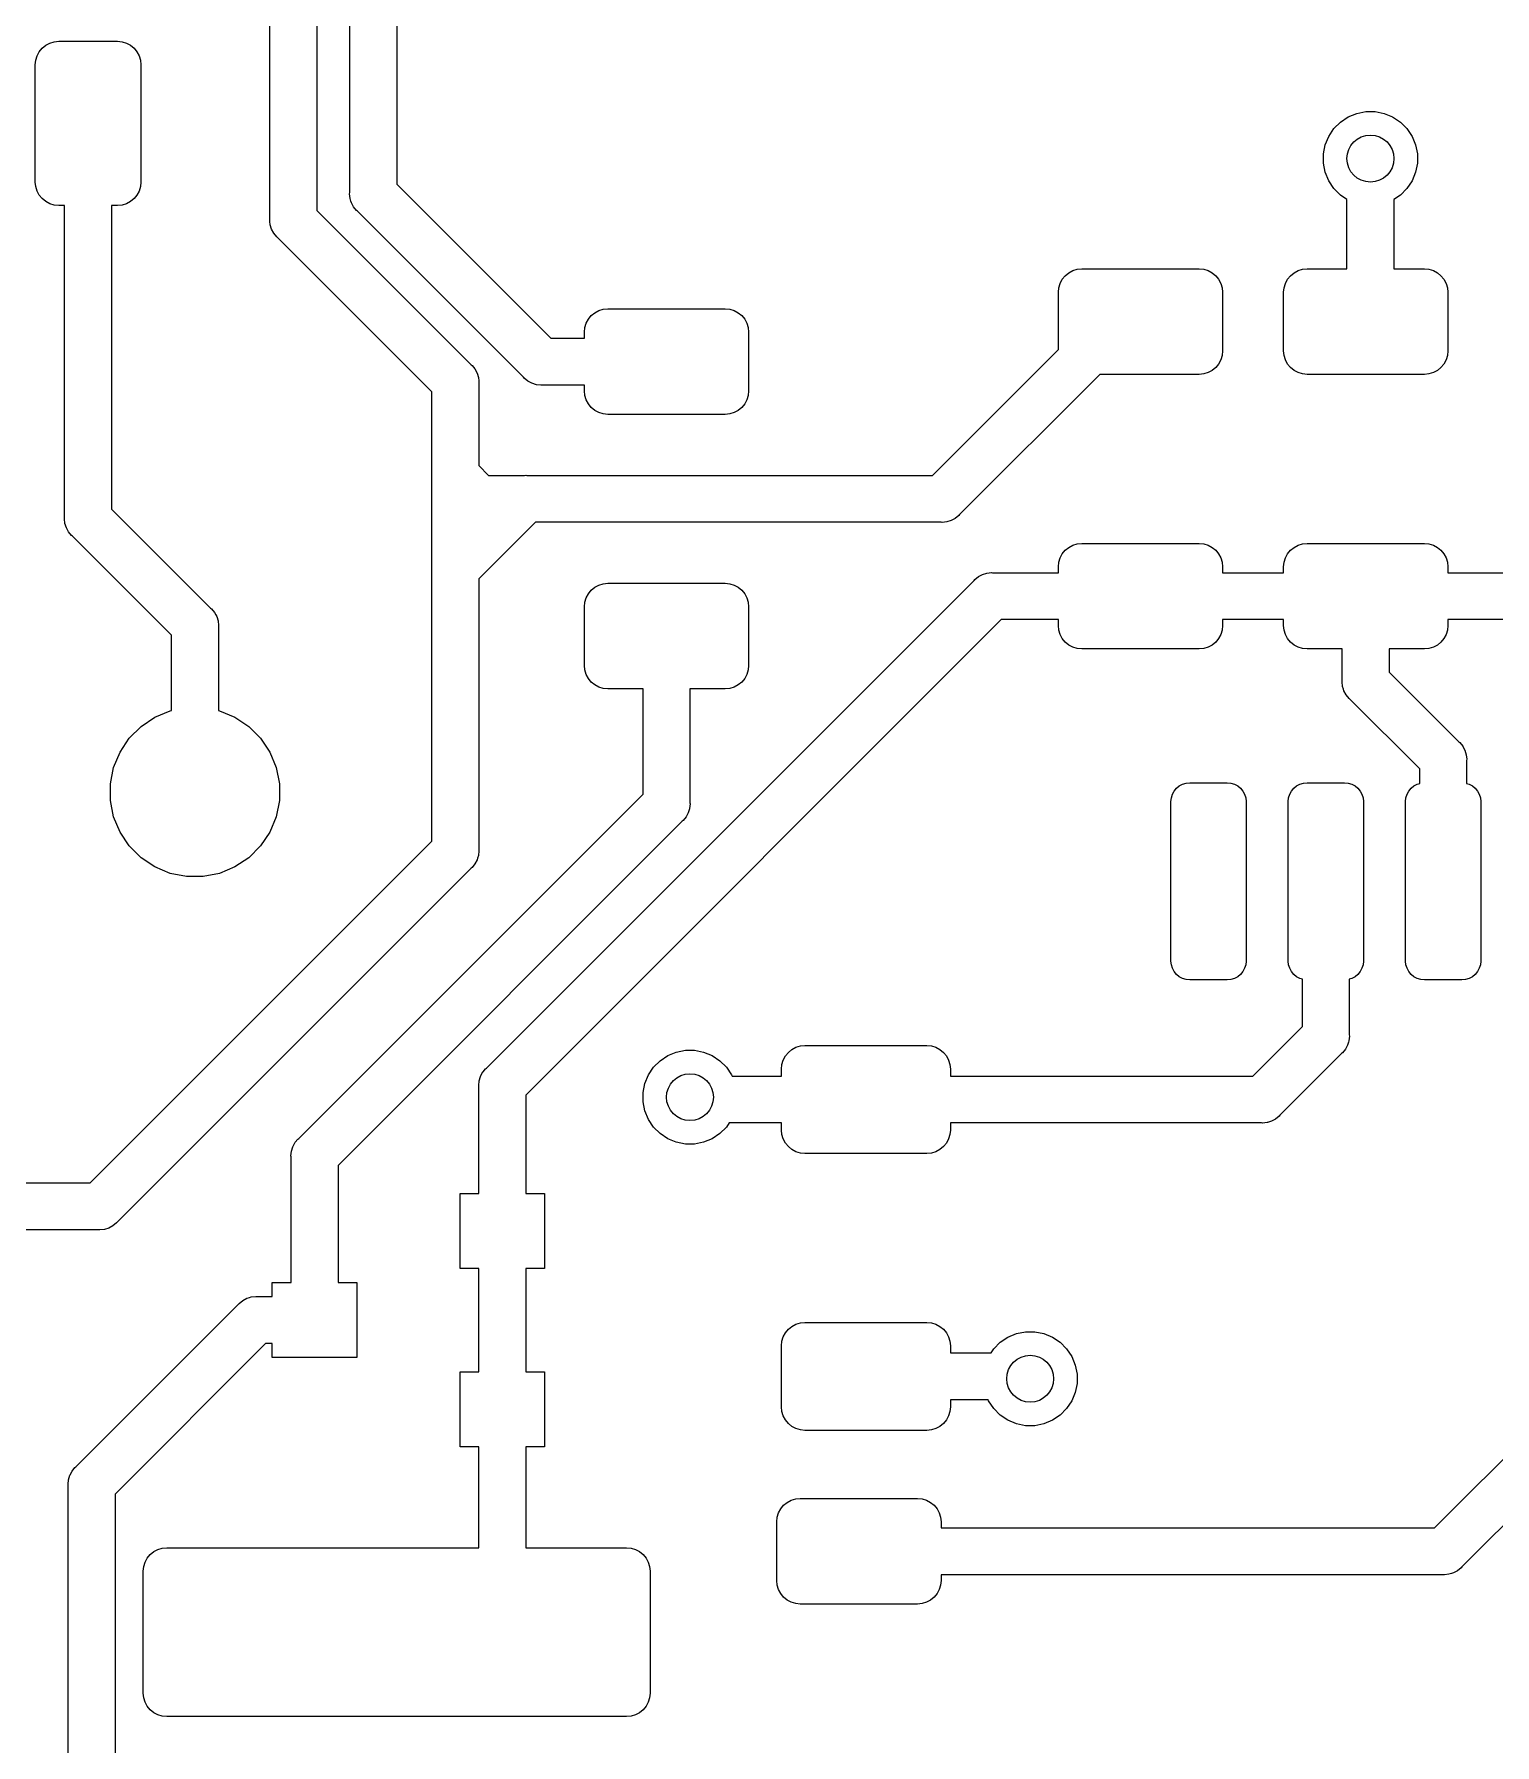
# Model space of a CAD drawing. Extents: x -3.6 to 94.4, y -84.3 to 13.7.
# Drawn here: x 67.14 to 82.7, y -66.53 to -48.3 of the extents above; entities that cross this region are included whole.
import ezdxf

# ---------------------------------------------------------------- set-up
doc = ezdxf.new("R2010")
doc.units = 0
doc.layers.add('BLACK', color=7, linetype='CONTINUOUS')

msp = doc.modelspace()

# ---------------------------------------------------------------- linework, layer by layer
at = {"layer": 'BLACK', "linetype": 'CONTINUOUS'}
for p, q in [((70.5, -49.9877), (70.5, -43.3536)), ((71, -43.2623), (71, -49.8964)), ((69.65, -50.2691), (69.65, -44.7536)), ((70.15, -44.6623), (70.15, -50.1778)), ((67.1921, -48.4861), (67.2232, -48.4482)), ((67.2232, -48.4482), (67.2611, -48.4171)), ((67.2611, -48.4171), (67.3043, -48.394)), ((67.3043, -48.394), (67.3512, -48.3798)), ((67.3512, -48.3798), (67.4, -48.375)), ((67.4, -48.375), (68.025, -48.375)), ((68.025, -48.375), (68.0738, -48.3798)), ((68.0738, -48.3798), (68.1207, -48.394)), ((68.1207, -48.394), (68.1639, -48.4171)), ((68.1639, -48.4171), (68.2018, -48.4482)), ((68.2018, -48.4482), (68.2329, -48.4861)), ((67.15, -48.625), (67.1548, -48.5762)), ((67.15, -49.875), (67.15, -48.625)), ((67.1548, -48.5762), (67.169, -48.5293)), ((67.169, -48.5293), (67.1921, -48.4861)), ((68.2329, -48.4861), (68.256, -48.5293)), ((68.256, -48.5293), (68.2702, -48.5762)), ((68.2702, -48.5762), (68.275, -48.625)), ((68.275, -48.625), (68.275, -49.875)), ((81.0563, -49.2366), (81.1382, -49.1819)), ((81.1382, -49.1819), (81.2292, -49.1442)), ((81.2292, -49.1442), (81.3258, -49.125)), ((81.3258, -49.125), (81.4242, -49.125)), ((81.4242, -49.125), (81.5208, -49.1442)), ((81.5208, -49.1442), (81.6118, -49.1819)), ((81.6118, -49.1819), (81.6937, -49.2366)), ((80.8942, -49.4792), (80.9319, -49.3882)), ((80.9319, -49.3882), (80.9866, -49.3063)), ((80.9866, -49.3063), (81.0563, -49.2366)), ((81.6937, -49.2366), (81.7634, -49.3063)), ((81.7634, -49.3063), (81.8181, -49.3882)), ((81.8181, -49.3882), (81.8558, -49.4792)), ((80.875, -49.5758), (80.8942, -49.4792)), ((81.8558, -49.4792), (81.875, -49.5758)), ((80.875, -49.6742), (80.875, -49.5758)), ((80.8942, -49.7708), (80.875, -49.6742)), ((81.875, -49.6742), (81.8558, -49.7708)), ((81.875, -49.5758), (81.875, -49.6742)), ((67.1548, -49.9238), (67.15, -49.875)), ((67.169, -49.9707), (67.1548, -49.9238)), ((68.2702, -49.9238), (68.256, -49.9707)), ((68.275, -49.875), (68.2702, -49.9238)), ((71, -49.8964), (72.6411, -51.5375)), ((80.9319, -49.8618), (80.8942, -49.7708)), ((80.9866, -49.9437), (80.9319, -49.8618)), ((81.8181, -49.8618), (81.7634, -49.9437)), ((81.8558, -49.7708), (81.8181, -49.8618)), ((67.1921, -50.0139), (67.169, -49.9707)), ((67.2232, -50.0518), (67.1921, -50.0139)), ((67.2611, -50.0829), (67.2232, -50.0518)), ((67.3043, -50.106), (67.2611, -50.0829)), ((67.3512, -50.1202), (67.3043, -50.106)), ((68.1207, -50.106), (68.0738, -50.1202)), ((68.1639, -50.0829), (68.1207, -50.106)), ((68.2018, -50.0518), (68.1639, -50.0829)), ((68.2329, -50.0139), (68.2018, -50.0518)), ((68.256, -49.9707), (68.2329, -50.0139)), ((70.4988, -50), (70.5, -49.9877)), ((70.5036, -50.049), (70.4988, -50)), ((70.5126, -50.0786), (70.5036, -50.049)), ((70.5179, -50.0961), (70.5126, -50.0786)), ((70.5411, -50.1396), (70.5179, -50.0961)), ((81.0563, -50.0134), (80.9866, -49.9437)), ((81.125, -50.0593), (81.0563, -50.0134)), ((81.125, -50.8), (81.125, -50.0593)), ((81.6937, -50.0134), (81.625, -50.0593)), ((81.625, -50.0593), (81.625, -50.8)), ((81.7634, -49.9437), (81.6937, -50.0134)), ((67.4, -50.125), (67.3512, -50.1202)), ((67.4625, -50.125), (67.4, -50.125)), ((67.4625, -53.4502), (67.4625, -50.125)), ((68.025, -50.125), (67.9625, -50.125)), ((67.9625, -50.125), (67.9625, -53.3589)), ((68.0738, -50.1202), (68.025, -50.125)), ((69.6488, -50.2814), (69.65, -50.2691)), ((69.65, -50.2937), (69.6488, -50.2814)), ((69.6536, -50.3304), (69.65, -50.2937)), ((70.15, -50.1778), (71.7931, -51.8209)), ((70.5724, -50.1776), (70.5411, -50.1396)), ((70.5819, -50.1855), (70.5724, -50.1776)), ((72.352, -51.9556), (70.5819, -50.1855)), ((69.6679, -50.3775), (69.6536, -50.3304)), ((69.6911, -50.421), (69.6679, -50.3775)), ((69.7224, -50.459), (69.6911, -50.421)), ((69.7319, -50.4669), (69.7224, -50.459)), ((71.375, -52.1099), (69.7319, -50.4669)), ((78.1232, -50.8732), (78.1611, -50.8421)), ((78.1611, -50.8421), (78.2043, -50.819)), ((78.2043, -50.819), (78.2512, -50.8048)), ((78.2512, -50.8048), (78.3, -50.8)), ((78.3, -50.8), (79.55, -50.8)), ((79.55, -50.8), (79.5988, -50.8048)), ((79.5988, -50.8048), (79.6457, -50.819)), ((79.6457, -50.819), (79.6889, -50.8421)), ((79.6889, -50.8421), (79.7268, -50.8732)), ((80.5232, -50.8732), (80.5611, -50.8421)), ((80.5611, -50.8421), (80.6043, -50.819)), ((80.6043, -50.819), (80.6512, -50.8048)), ((80.6512, -50.8048), (80.7, -50.8)), ((80.7, -50.8), (81.125, -50.8)), ((81.625, -50.8), (81.95, -50.8)), ((81.95, -50.8), (81.9988, -50.8048)), ((81.9988, -50.8048), (82.0457, -50.819)), ((82.0457, -50.819), (82.0889, -50.8421)), ((82.0889, -50.8421), (82.1268, -50.8732)), ((78.05, -51.05), (78.0548, -51.0012)), ((78.0548, -51.0012), (78.069, -50.9543)), ((78.069, -50.9543), (78.0921, -50.9111)), ((78.0921, -50.9111), (78.1232, -50.8732)), ((79.7268, -50.8732), (79.7579, -50.9111)), ((79.7579, -50.9111), (79.781, -50.9543)), ((79.781, -50.9543), (79.7952, -51.0012)), ((79.7952, -51.0012), (79.8, -51.05)), ((80.45, -51.05), (80.4548, -51.0012)), ((80.4548, -51.0012), (80.469, -50.9543)), ((80.469, -50.9543), (80.4921, -50.9111)), ((80.4921, -50.9111), (80.5232, -50.8732)), ((82.1268, -50.8732), (82.1579, -50.9111)), ((82.1579, -50.9111), (82.181, -50.9543)), ((82.181, -50.9543), (82.1952, -51.0012)), ((82.1952, -51.0012), (82.2, -51.05)), ((78.05, -51.6589), (78.05, -51.05)), ((79.8, -51.05), (79.8, -51.675)), ((80.45, -51.675), (80.45, -51.05)), ((82.2, -51.05), (82.2, -51.675)), ((73.0048, -51.4262), (73.019, -51.3793)), ((73.019, -51.3793), (73.0421, -51.3361)), ((73.0421, -51.3361), (73.0732, -51.2982)), ((73.0732, -51.2982), (73.1111, -51.2671)), ((73.1111, -51.2671), (73.1543, -51.244)), ((73.1543, -51.244), (73.2012, -51.2298)), ((73.2012, -51.2298), (73.25, -51.225)), ((73.25, -51.225), (74.5, -51.225)), ((74.5, -51.225), (74.5488, -51.2298)), ((74.5488, -51.2298), (74.5957, -51.244)), ((74.5957, -51.244), (74.6389, -51.2671)), ((74.6389, -51.2671), (74.6768, -51.2982)), ((74.6768, -51.2982), (74.7079, -51.3361)), ((74.7079, -51.3361), (74.731, -51.3793)), ((74.731, -51.3793), (74.7452, -51.4262)), ((72.6411, -51.5375), (73, -51.5375)), ((73, -51.475), (73.0048, -51.4262)), ((73, -51.5375), (73, -51.475)), ((74.7452, -51.4262), (74.75, -51.475)), ((74.75, -51.475), (74.75, -52.1)), ((76.7089, -53), (78.05, -51.6589)), ((79.7952, -51.7238), (79.781, -51.7707)), ((79.8, -51.675), (79.7952, -51.7238)), ((80.4548, -51.7238), (80.45, -51.675)), ((80.469, -51.7707), (80.4548, -51.7238)), ((82.1952, -51.7238), (82.181, -51.7707)), ((82.2, -51.675), (82.1952, -51.7238)), ((71.7931, -51.8209), (71.8026, -51.8288)), ((71.8026, -51.8288), (71.8339, -51.8668)), ((71.8339, -51.8668), (71.8571, -51.9102)), ((71.8571, -51.9102), (71.8714, -51.9574)), ((78.4911, -51.925), (76.998, -53.4181)), ((79.55, -51.925), (78.4911, -51.925)), ((79.5988, -51.9202), (79.55, -51.925)), ((79.6457, -51.906), (79.5988, -51.9202)), ((79.6889, -51.8829), (79.6457, -51.906)), ((79.7268, -51.8518), (79.6889, -51.8829)), ((79.7579, -51.8139), (79.7268, -51.8518)), ((79.781, -51.7707), (79.7579, -51.8139)), ((80.4921, -51.8139), (80.469, -51.7707)), ((80.5232, -51.8518), (80.4921, -51.8139)), ((80.5611, -51.8829), (80.5232, -51.8518)), ((80.6043, -51.906), (80.5611, -51.8829)), ((80.6512, -51.9202), (80.6043, -51.906)), ((80.7, -51.925), (80.6512, -51.9202)), ((81.95, -51.925), (80.7, -51.925)), ((81.9988, -51.9202), (81.95, -51.925)), ((82.0457, -51.906), (81.9988, -51.9202)), ((82.0889, -51.8829), (82.0457, -51.906)), ((82.1268, -51.8518), (82.0889, -51.8829)), ((82.1579, -51.8139), (82.1268, -51.8518)), ((82.181, -51.7707), (82.1579, -51.8139)), ((71.375, -52.9877), (71.375, -52.1099)), ((71.8714, -51.9574), (71.875, -51.9941)), ((71.875, -51.9941), (71.8762, -52.0064)), ((71.8762, -52.0064), (71.875, -52.0187)), ((71.875, -52.0187), (71.875, -52.8964)), ((72.3599, -51.9651), (72.352, -51.9556)), ((72.3979, -51.9964), (72.3599, -51.9651)), ((72.4414, -52.0196), (72.3979, -51.9964)), ((72.4885, -52.0339), (72.4414, -52.0196)), ((72.5375, -52.0387), (72.4885, -52.0339)), ((72.5498, -52.0375), (72.5375, -52.0387)), ((73, -52.0375), (72.5498, -52.0375)), ((73, -52.1), (73, -52.0375)), ((73.0048, -52.1488), (73, -52.1)), ((74.75, -52.1), (74.7452, -52.1488)), ((73.019, -52.1957), (73.0048, -52.1488)), ((73.0421, -52.2389), (73.019, -52.1957)), ((73.0732, -52.2768), (73.0421, -52.2389)), ((73.1111, -52.3079), (73.0732, -52.2768)), ((74.6768, -52.2768), (74.6389, -52.3079)), ((74.7079, -52.2389), (74.6768, -52.2768)), ((74.731, -52.1957), (74.7079, -52.2389)), ((74.7452, -52.1488), (74.731, -52.1957)), ((73.1543, -52.331), (73.1111, -52.3079)), ((73.2012, -52.3452), (73.1543, -52.331)), ((73.25, -52.35), (73.2012, -52.3452)), ((74.5, -52.35), (73.25, -52.35)), ((74.5488, -52.3452), (74.5, -52.35)), ((74.5957, -52.331), (74.5488, -52.3452)), ((74.6389, -52.3079), (74.5957, -52.331)), ((71.3738, -53), (71.375, -52.9877)), ((71.375, -53.0123), (71.3738, -53)), ((71.375, -53.9877), (71.375, -53.0123)), ((71.875, -52.8964), (71.9786, -53)), ((71.9786, -53), (72.3627, -53)), ((72.3627, -53), (72.375, -52.9988)), ((72.375, -52.9988), (72.3873, -53)), ((72.3873, -53), (76.7089, -53)), ((67.9625, -53.3589), (69.0181, -54.4145)), ((67.4613, -53.4625), (67.4625, -53.4502)), ((67.4661, -53.5115), (67.4613, -53.4625)), ((67.4804, -53.5586), (67.4661, -53.5115)), ((67.4915, -53.5793), (67.4804, -53.5586)), ((67.5036, -53.6021), (67.4915, -53.5793)), ((72.4786, -53.5), (71.875, -54.1036)), ((76.8002, -53.5), (72.4786, -53.5)), ((76.8125, -53.5012), (76.8002, -53.5)), ((76.8615, -53.4964), (76.8125, -53.5012)), ((76.9086, -53.4821), (76.8615, -53.4964)), ((76.8615, -53.4964), (76.8615, -53.4964)), ((76.9521, -53.4589), (76.9086, -53.4821)), ((76.9901, -53.4276), (76.9521, -53.4589)), ((76.998, -53.4181), (76.9901, -53.4276)), ((67.5349, -53.6401), (67.5036, -53.6021)), ((67.5444, -53.648), (67.5349, -53.6401)), ((68.6, -54.7036), (67.5444, -53.648)), ((78.1611, -53.7671), (78.2043, -53.744)), ((78.2043, -53.744), (78.2512, -53.7298)), ((78.2512, -53.7298), (78.3, -53.725)), ((78.3, -53.725), (79.55, -53.725)), ((79.55, -53.725), (79.5988, -53.7298)), ((79.5988, -53.7298), (79.6457, -53.744)), ((79.6457, -53.744), (79.6889, -53.7671)), ((80.5611, -53.7671), (80.6043, -53.744)), ((80.6043, -53.744), (80.6512, -53.7298)), ((80.6512, -53.7298), (80.7, -53.725)), ((80.7, -53.725), (81.95, -53.725)), ((81.95, -53.725), (81.9988, -53.7298)), ((81.9988, -53.7298), (82.0457, -53.744)), ((82.0457, -53.744), (82.0889, -53.7671)), ((78.05, -53.975), (78.0548, -53.9262)), ((78.0548, -53.9262), (78.069, -53.8793)), ((78.069, -53.8793), (78.0921, -53.8361)), ((78.0921, -53.8361), (78.1232, -53.7982)), ((78.1232, -53.7982), (78.1611, -53.7671)), ((79.6889, -53.7671), (79.7268, -53.7982)), ((79.7268, -53.7982), (79.7579, -53.8361)), ((79.7579, -53.8361), (79.781, -53.8793)), ((79.781, -53.8793), (79.7952, -53.9262)), ((79.7952, -53.9262), (79.8, -53.975)), ((80.45, -53.975), (80.4548, -53.9262)), ((80.4548, -53.9262), (80.469, -53.8793)), ((80.469, -53.8793), (80.4921, -53.8361)), ((80.4921, -53.8361), (80.5232, -53.7982)), ((80.5232, -53.7982), (80.5611, -53.7671)), ((82.0889, -53.7671), (82.1268, -53.7982)), ((82.1268, -53.7982), (82.1579, -53.8361)), ((82.1579, -53.8361), (82.181, -53.8793)), ((82.181, -53.8793), (82.1952, -53.9262)), ((82.1952, -53.9262), (82.2, -53.975)), ((71.3738, -54), (71.375, -53.9877)), ((71.375, -54.0123), (71.3738, -54)), ((71.375, -54.2623), (71.375, -54.0123)), ((71.875, -54.1036), (71.875, -56.9877)), ((71.9569, -59.3145), (77.152, -54.1194)), ((77.152, -54.1194), (77.1599, -54.1099)), ((77.1599, -54.1099), (77.1979, -54.0786)), ((77.1979, -54.0786), (77.2414, -54.0554)), ((77.2414, -54.0554), (77.2885, -54.0411)), ((77.2885, -54.0411), (77.3375, -54.0363)), ((77.3375, -54.0363), (77.3498, -54.0375)), ((77.3498, -54.0375), (78.05, -54.0375)), ((78.05, -54.0375), (78.05, -53.975)), ((79.8, -53.975), (79.8, -54.0375)), ((79.8, -54.0375), (80.45, -54.0375)), ((80.45, -54.0375), (80.45, -53.975)), ((82.2, -53.975), (82.2, -54.0375)), ((82.2, -54.0375), (82.85, -54.0375)), ((71.375, -56.8964), (71.375, -54.2623)), ((71.375, -54.2623), (71.375, -54.2623)), ((73.0048, -54.3512), (73.019, -54.3043)), ((73.019, -54.3043), (73.0421, -54.2611)), ((73.0421, -54.2611), (73.0732, -54.2232)), ((73.0732, -54.2232), (73.1111, -54.1921)), ((73.1111, -54.1921), (73.1543, -54.169)), ((73.1543, -54.169), (73.2012, -54.1548)), ((73.2012, -54.1548), (73.25, -54.15)), ((73.25, -54.15), (74.5, -54.15)), ((74.5, -54.15), (74.5488, -54.1548)), ((74.5488, -54.1548), (74.5957, -54.169)), ((74.5957, -54.169), (74.6389, -54.1921)), ((74.6389, -54.1921), (74.6768, -54.2232)), ((74.6768, -54.2232), (74.7079, -54.2611)), ((74.7079, -54.2611), (74.731, -54.3043)), ((74.731, -54.3043), (74.7452, -54.3512)), ((69.0181, -54.4145), (69.0276, -54.4224)), ((69.0276, -54.4224), (69.0589, -54.4604)), ((69.0589, -54.4604), (69.0733, -54.4875)), ((69.0733, -54.4875), (69.0821, -54.5039)), ((73, -54.4), (73.0048, -54.3512)), ((73, -55.025), (73, -54.4)), ((74.7452, -54.3512), (74.75, -54.4)), ((74.75, -54.4), (74.75, -55.025)), ((69.0821, -54.5039), (69.0964, -54.551)), ((69.0964, -54.551), (69.1012, -54.6)), ((69.1012, -54.6), (69.1, -54.6123)), ((69.1, -54.6123), (69.1, -55.5071)), ((77.4411, -54.5375), (72.375, -59.6036)), ((78.05, -54.5375), (77.4411, -54.5375)), ((78.05, -54.6), (78.05, -54.5375)), ((78.0548, -54.6488), (78.05, -54.6)), ((78.069, -54.6957), (78.0548, -54.6488)), ((79.7952, -54.6488), (79.781, -54.6957)), ((79.8, -54.6), (79.7952, -54.6488)), ((80.45, -54.5375), (79.8, -54.5375)), ((79.8, -54.5375), (79.8, -54.6)), ((80.45, -54.6), (80.45, -54.5375)), ((80.4548, -54.6488), (80.45, -54.6)), ((80.469, -54.6957), (80.4548, -54.6488)), ((82.1952, -54.6488), (82.181, -54.6957)), ((82.2, -54.6), (82.1952, -54.6488)), ((82.85, -54.5375), (82.2, -54.5375)), ((82.2, -54.5375), (82.2, -54.6)), ((68.6, -55.5071), (68.6, -54.7036)), ((78.0921, -54.7389), (78.069, -54.6957)), ((78.1232, -54.7768), (78.0921, -54.7389)), ((78.1611, -54.8079), (78.1232, -54.7768)), ((78.2043, -54.831), (78.1611, -54.8079)), ((78.2512, -54.8452), (78.2043, -54.831)), ((78.3, -54.85), (78.2512, -54.8452)), ((79.55, -54.85), (78.3, -54.85)), ((79.5988, -54.8452), (79.55, -54.85)), ((79.6457, -54.831), (79.5988, -54.8452)), ((79.6889, -54.8079), (79.6457, -54.831)), ((79.7268, -54.7768), (79.6889, -54.8079)), ((79.7579, -54.7389), (79.7268, -54.7768)), ((79.781, -54.6957), (79.7579, -54.7389)), ((80.4921, -54.7389), (80.469, -54.6957)), ((80.5232, -54.7768), (80.4921, -54.7389)), ((80.5611, -54.8079), (80.5232, -54.7768)), ((80.6043, -54.831), (80.5611, -54.8079)), ((80.6512, -54.8452), (80.6043, -54.831)), ((80.7, -54.85), (80.6512, -54.8452)), ((81.075, -54.85), (80.7, -54.85)), ((81.075, -55.1877), (81.075, -54.85)), ((81.95, -54.85), (81.575, -54.85)), ((81.575, -54.85), (81.575, -55.0964)), ((81.9988, -54.8452), (81.95, -54.85)), ((82.0457, -54.831), (81.9988, -54.8452)), ((82.0889, -54.8079), (82.0457, -54.831)), ((82.1268, -54.7768), (82.0889, -54.8079)), ((82.1579, -54.7389), (82.1268, -54.7768)), ((82.181, -54.6957), (82.1579, -54.7389)), ((73.0048, -55.0738), (73, -55.025)), ((74.75, -55.025), (74.7452, -55.0738)), ((73.019, -55.1207), (73.0048, -55.0738)), ((73.0421, -55.1639), (73.019, -55.1207)), ((73.0732, -55.2018), (73.0421, -55.1639)), ((73.1111, -55.2329), (73.0732, -55.2018)), ((74.6768, -55.2018), (74.6389, -55.2329)), ((74.7079, -55.1639), (74.6768, -55.2018)), ((74.731, -55.1207), (74.7079, -55.1639)), ((74.7452, -55.0738), (74.731, -55.1207)), ((81.0738, -55.2), (81.075, -55.1877)), ((81.0786, -55.249), (81.0738, -55.2)), ((81.575, -55.0964), (82.3181, -55.8395)), ((73.1543, -55.256), (73.1111, -55.2329)), ((73.2012, -55.2702), (73.1543, -55.256)), ((73.25, -55.275), (73.2012, -55.2702)), ((73.625, -55.275), (73.25, -55.275)), ((73.625, -56.3964), (73.625, -55.275)), ((74.5, -55.275), (74.125, -55.275)), ((74.125, -55.275), (74.125, -56.4877)), ((74.5488, -55.2702), (74.5, -55.275)), ((74.5957, -55.256), (74.5488, -55.2702)), ((74.6389, -55.2329), (74.5957, -55.256)), ((81.0871, -55.2771), (81.0786, -55.249)), ((81.0929, -55.2961), (81.0871, -55.2771)), ((81.1161, -55.3396), (81.0929, -55.2961)), ((81.1474, -55.3776), (81.1161, -55.3396)), ((81.1569, -55.3855), (81.1474, -55.3776)), ((81.9, -56.1286), (81.1569, -55.3855)), ((68.2763, -55.6759), (68.4237, -55.5774)), ((68.4237, -55.5774), (68.5875, -55.5096)), ((68.5875, -55.5096), (68.6, -55.5071)), ((69.1, -55.5071), (69.1125, -55.5096)), ((69.1125, -55.5096), (69.2763, -55.5774)), ((69.2763, -55.5774), (69.4237, -55.6759)), ((68.1509, -55.8013), (68.2763, -55.6759)), ((69.4237, -55.6759), (69.5491, -55.8013)), ((67.9846, -56.1125), (68.0524, -55.9487)), ((68.0524, -55.9487), (68.1509, -55.8013)), ((69.5491, -55.8013), (69.6476, -55.9487)), ((69.6476, -55.9487), (69.7154, -56.1125)), ((82.3181, -55.8395), (82.3276, -55.8474)), ((82.3276, -55.8474), (82.3589, -55.8854)), ((82.3589, -55.8854), (82.3611, -55.8896)), ((82.3611, -55.8896), (82.3821, -55.9289)), ((82.3821, -55.9289), (82.3964, -55.976)), ((67.95, -56.2864), (67.9846, -56.1125)), ((69.7154, -56.1125), (69.75, -56.2864)), ((81.9, -56.2822), (81.9, -56.1286)), ((82.3964, -55.976), (82.4012, -56.025)), ((82.4012, -56.025), (82.4, -56.0373)), ((82.4, -56.0373), (82.4, -56.2822)), ((67.95, -56.4636), (67.95, -56.2864)), ((69.75, -56.2864), (69.75, -56.4636)), ((79.3086, -56.3336), (79.3389, -56.3087)), ((79.3389, -56.3087), (79.3735, -56.2902)), ((79.3735, -56.2902), (79.411, -56.2788)), ((79.411, -56.2788), (79.45, -56.275)), ((79.45, -56.275), (79.85, -56.275)), ((79.85, -56.275), (79.889, -56.2788)), ((79.889, -56.2788), (79.9265, -56.2902)), ((79.9265, -56.2902), (79.9611, -56.3087)), ((79.9611, -56.3087), (79.9914, -56.3336)), ((80.5586, -56.3336), (80.5889, -56.3087)), ((80.5889, -56.3087), (80.6235, -56.2902)), ((80.6235, -56.2902), (80.661, -56.2788)), ((80.661, -56.2788), (80.7, -56.275)), ((80.7, -56.275), (81.1, -56.275)), ((81.1, -56.275), (81.139, -56.2788)), ((81.139, -56.2788), (81.1765, -56.2902)), ((81.1765, -56.2902), (81.2111, -56.3087)), ((81.2111, -56.3087), (81.2414, -56.3336)), ((81.8086, -56.3336), (81.8389, -56.3087)), ((81.8389, -56.3087), (81.8735, -56.2902)), ((81.8735, -56.2902), (81.9, -56.2822)), ((82.4, -56.2822), (82.4265, -56.2902)), ((82.4265, -56.2902), (82.4611, -56.3087)), ((82.4611, -56.3087), (82.4914, -56.3336)), ((67.9846, -56.6375), (67.95, -56.4636)), ((69.75, -56.4636), (69.7154, -56.6375)), ((69.9569, -60.0645), (73.625, -56.3964)), ((74.125, -56.4877), (74.1262, -56.5)), ((79.25, -56.475), (79.2538, -56.436)), ((79.25, -58.175), (79.25, -56.475)), ((79.2538, -56.436), (79.2652, -56.3985)), ((79.2652, -56.3985), (79.2837, -56.3639)), ((79.2837, -56.3639), (79.3086, -56.3336)), ((79.9914, -56.3336), (80.0163, -56.3639)), ((80.0163, -56.3639), (80.0348, -56.3985)), ((80.0348, -56.3985), (80.0462, -56.436)), ((80.0462, -56.436), (80.05, -56.475)), ((80.05, -56.475), (80.05, -58.175)), ((80.5, -56.475), (80.5038, -56.436)), ((80.5, -58.175), (80.5, -56.475)), ((80.5038, -56.436), (80.5152, -56.3985)), ((80.5152, -56.3985), (80.5337, -56.3639)), ((80.5337, -56.3639), (80.5586, -56.3336)), ((81.2414, -56.3336), (81.2663, -56.3639)), ((81.2663, -56.3639), (81.2848, -56.3985)), ((81.2848, -56.3985), (81.2962, -56.436)), ((81.2962, -56.436), (81.3, -56.475)), ((81.3, -56.475), (81.3, -58.175)), ((81.75, -56.475), (81.7538, -56.436)), ((81.75, -58.175), (81.75, -56.475)), ((81.7538, -56.436), (81.7652, -56.3985)), ((81.7652, -56.3985), (81.7837, -56.3639)), ((81.7837, -56.3639), (81.8086, -56.3336)), ((82.4914, -56.3336), (82.5163, -56.3639)), ((82.5163, -56.3639), (82.5348, -56.3985)), ((82.5348, -56.3985), (82.5462, -56.436)), ((82.5462, -56.436), (82.55, -56.475)), ((82.55, -56.475), (82.55, -58.175)), ((68.0524, -56.8013), (67.9846, -56.6375)), ((69.7154, -56.6375), (69.6476, -56.8013)), ((74.0526, -56.6776), (74.0431, -56.6855)), ((74.0839, -56.6396), (74.0526, -56.6776)), ((74.1071, -56.5961), (74.0839, -56.6396)), ((74.1203, -56.5526), (74.1071, -56.5961)), ((74.1214, -56.549), (74.1203, -56.5526)), ((74.1262, -56.5), (74.1214, -56.549)), ((68.1509, -56.9487), (68.0524, -56.8013)), ((69.6476, -56.8013), (69.5491, -56.9487)), ((74.0431, -56.6855), (70.375, -60.3536)), ((67.7339, -60.5375), (71.375, -56.8964)), ((68.2763, -57.0741), (68.1509, -56.9487)), ((69.5491, -56.9487), (69.4237, -57.0741)), ((71.8762, -57), (71.8714, -57.049)), ((71.875, -56.9877), (71.8762, -57)), ((71.7931, -57.1855), (68.023, -60.9556)), ((68.4237, -57.1726), (68.2763, -57.0741)), ((68.5875, -57.2404), (68.4237, -57.1726)), ((69.2763, -57.1726), (69.1125, -57.2404)), ((69.4237, -57.0741), (69.2763, -57.1726)), ((71.8026, -57.1776), (71.7931, -57.1855)), ((71.8339, -57.1396), (71.8026, -57.1776)), ((71.8571, -57.0961), (71.8339, -57.1396)), ((71.8624, -57.0786), (71.8571, -57.0961)), ((71.8714, -57.049), (71.8624, -57.0786)), ((68.7614, -57.275), (68.5875, -57.2404)), ((68.9386, -57.275), (68.7614, -57.275)), ((69.1125, -57.2404), (68.9386, -57.275)), ((79.2538, -58.214), (79.25, -58.175)), ((79.2652, -58.2515), (79.2538, -58.214)), ((79.2837, -58.2861), (79.2652, -58.2515)), ((79.3086, -58.3164), (79.2837, -58.2861)), ((79.3389, -58.3413), (79.3086, -58.3164)), ((79.9914, -58.3164), (79.9611, -58.3413)), ((80.0163, -58.2861), (79.9914, -58.3164)), ((80.0348, -58.2515), (80.0163, -58.2861)), ((80.0462, -58.214), (80.0348, -58.2515)), ((80.05, -58.175), (80.0462, -58.214)), ((80.5038, -58.214), (80.5, -58.175)), ((80.5152, -58.2515), (80.5038, -58.214)), ((80.5337, -58.2861), (80.5152, -58.2515)), ((80.5586, -58.3164), (80.5337, -58.2861)), ((80.5889, -58.3413), (80.5586, -58.3164)), ((81.2414, -58.3164), (81.2111, -58.3413)), ((81.2663, -58.2861), (81.2414, -58.3164)), ((81.2848, -58.2515), (81.2663, -58.2861)), ((81.2962, -58.214), (81.2848, -58.2515)), ((81.3, -58.175), (81.2962, -58.214)), ((81.7538, -58.214), (81.75, -58.175)), ((81.7652, -58.2515), (81.7538, -58.214)), ((81.7837, -58.2861), (81.7652, -58.2515)), ((81.8086, -58.3164), (81.7837, -58.2861)), ((81.8389, -58.3413), (81.8086, -58.3164)), ((82.4914, -58.3164), (82.4611, -58.3413)), ((82.5163, -58.2861), (82.4914, -58.3164)), ((82.5348, -58.2515), (82.5163, -58.2861)), ((82.5462, -58.214), (82.5348, -58.2515)), ((82.55, -58.175), (82.5462, -58.214)), ((79.3735, -58.3598), (79.3389, -58.3413)), ((79.411, -58.3712), (79.3735, -58.3598)), ((79.45, -58.375), (79.411, -58.3712)), ((79.85, -58.375), (79.45, -58.375)), ((79.889, -58.3712), (79.85, -58.375)), ((79.9265, -58.3598), (79.889, -58.3712)), ((79.9611, -58.3413), (79.9265, -58.3598)), ((80.6235, -58.3598), (80.5889, -58.3413)), ((80.65, -58.3678), (80.6235, -58.3598)), ((80.65, -58.8714), (80.65, -58.3678)), ((81.1765, -58.3598), (81.15, -58.3678)), ((81.15, -58.3678), (81.15, -58.9627)), ((81.2111, -58.3413), (81.1765, -58.3598)), ((81.8735, -58.3598), (81.8389, -58.3413)), ((81.911, -58.3712), (81.8735, -58.3598)), ((81.95, -58.375), (81.911, -58.3712)), ((82.35, -58.375), (81.95, -58.375)), ((82.389, -58.3712), (82.35, -58.375)), ((82.4265, -58.3598), (82.389, -58.3712)), ((82.4611, -58.3413), (82.4265, -58.3598)), ((80.1214, -59.4), (80.65, -58.8714)), ((81.1422, -59.0377), (81.1321, -59.0711)), ((81.1464, -59.024), (81.1422, -59.0377)), ((81.1512, -58.975), (81.1464, -59.024)), ((81.15, -58.9627), (81.1512, -58.975)), ((73.8063, -59.2366), (73.8882, -59.1819)), ((73.8882, -59.1819), (73.9792, -59.1442)), ((73.9792, -59.1442), (74.0758, -59.125)), ((74.0758, -59.125), (74.1742, -59.125)), ((74.1742, -59.125), (74.2708, -59.1442)), ((74.2708, -59.1442), (74.3618, -59.1819)), ((74.3618, -59.1819), (74.4437, -59.2366)), ((75.1048, -59.2762), (75.119, -59.2293)), ((75.119, -59.2293), (75.1421, -59.1861)), ((75.1421, -59.1861), (75.1732, -59.1482)), ((75.1732, -59.1482), (75.2111, -59.1171)), ((75.2111, -59.1171), (75.2543, -59.094)), ((75.2543, -59.094), (75.3012, -59.0798)), ((75.3012, -59.0798), (75.35, -59.075)), ((75.35, -59.075), (76.65, -59.075)), ((76.65, -59.075), (76.6988, -59.0798)), ((76.6988, -59.0798), (76.7457, -59.094)), ((76.7457, -59.094), (76.7889, -59.1171)), ((76.7889, -59.1171), (76.8268, -59.1482)), ((76.8268, -59.1482), (76.8579, -59.1861)), ((76.8579, -59.1861), (76.881, -59.2293)), ((76.881, -59.2293), (76.8952, -59.2762)), ((81.0681, -59.1605), (80.4105, -59.8181)), ((81.0776, -59.1526), (81.0681, -59.1605)), ((81.1089, -59.1146), (81.0776, -59.1526)), ((81.1321, -59.0711), (81.1089, -59.1146)), ((71.8786, -59.451), (71.8929, -59.4039)), ((71.8929, -59.4039), (71.9161, -59.3604)), ((71.9161, -59.3604), (71.9207, -59.3548)), ((71.9207, -59.3548), (71.9474, -59.3224)), ((71.9474, -59.3224), (71.9569, -59.3145)), ((73.6442, -59.4792), (73.6819, -59.3882)), ((73.6819, -59.3882), (73.7366, -59.3063)), ((73.7366, -59.3063), (73.8063, -59.2366)), ((74.4437, -59.2366), (74.5134, -59.3063)), ((74.5134, -59.3063), (74.5681, -59.3882)), ((74.5681, -59.3882), (74.573, -59.4)), ((74.573, -59.4), (75.1, -59.4)), ((75.1, -59.325), (75.1048, -59.2762)), ((75.1, -59.4), (75.1, -59.325)), ((76.8952, -59.2762), (76.9, -59.325)), ((76.9, -59.325), (76.9, -59.4)), ((76.9, -59.4), (80.1214, -59.4)), ((82.0589, -64.2125), (86.9, -59.3714)), ((71.8738, -59.5), (71.8786, -59.451)), ((71.875, -59.5123), (71.8738, -59.5)), ((71.875, -60.65), (71.875, -59.5123)), ((73.625, -59.5758), (73.6442, -59.4792)), ((73.625, -59.6742), (73.625, -59.5758)), ((72.375, -59.6036), (72.375, -60.65)), ((73.6442, -59.7708), (73.625, -59.6742)), ((73.6819, -59.8618), (73.6442, -59.7708)), ((87.3181, -59.6605), (82.348, -64.6306)), ((73.7366, -59.9437), (73.6819, -59.8618)), ((73.8063, -60.0134), (73.7366, -59.9437)), ((74.5134, -59.9437), (74.4437, -60.0134)), ((74.5426, -59.9), (74.5134, -59.9437)), ((75.1, -59.9), (74.5426, -59.9)), ((75.1, -59.975), (75.1, -59.9)), ((80.2127, -59.9), (76.9, -59.9)), ((76.9, -59.9), (76.9, -59.975)), ((80.225, -59.9012), (80.2127, -59.9)), ((80.274, -59.8964), (80.225, -59.9012)), ((80.2773, -59.8954), (80.274, -59.8964)), ((80.3211, -59.8821), (80.2773, -59.8954)), ((80.3646, -59.8589), (80.3211, -59.8821)), ((80.4026, -59.8276), (80.3646, -59.8589)), ((80.4105, -59.8181), (80.4026, -59.8276)), ((69.8929, -60.1539), (69.9161, -60.1104)), ((69.9161, -60.1104), (69.9202, -60.1054)), ((69.9202, -60.1054), (69.9474, -60.0724)), ((69.9474, -60.0724), (69.9569, -60.0645)), ((73.8882, -60.0681), (73.8063, -60.0134)), ((73.9792, -60.1058), (73.8882, -60.0681)), ((74.0758, -60.125), (73.9792, -60.1058)), ((74.1742, -60.125), (74.0758, -60.125)), ((74.2708, -60.1058), (74.1742, -60.125)), ((74.3618, -60.0681), (74.2708, -60.1058)), ((74.4437, -60.0134), (74.3618, -60.0681)), ((75.1048, -60.0238), (75.1, -59.975)), ((75.119, -60.0707), (75.1048, -60.0238)), ((75.1421, -60.1139), (75.119, -60.0707)), ((75.1732, -60.1518), (75.1421, -60.1139)), ((76.8579, -60.1139), (76.8268, -60.1518)), ((76.881, -60.0707), (76.8579, -60.1139)), ((76.8952, -60.0238), (76.881, -60.0707)), ((76.9, -59.975), (76.8952, -60.0238)), ((69.8738, -60.25), (69.8786, -60.201)), ((69.875, -60.2623), (69.8738, -60.25)), ((69.875, -61.6), (69.875, -60.2623)), ((69.8786, -60.201), (69.8929, -60.1539)), ((75.2111, -60.1829), (75.1732, -60.1518)), ((75.2543, -60.206), (75.2111, -60.1829)), ((75.3012, -60.2202), (75.2543, -60.206)), ((75.35, -60.225), (75.3012, -60.2202)), ((76.65, -60.225), (75.35, -60.225)), ((76.6988, -60.2202), (76.65, -60.225)), ((76.7457, -60.206), (76.6988, -60.2202)), ((76.7889, -60.1829), (76.7457, -60.206)), ((76.8268, -60.1518), (76.7889, -60.1829)), ((70.375, -60.3536), (70.375, -61.6)), ((66.25, -60.5375), (67.7339, -60.5375)), ((71.675, -61.45), (71.675, -60.65)), ((71.675, -60.65), (71.875, -60.65)), ((72.375, -60.65), (72.575, -60.65)), ((72.575, -60.65), (72.575, -61.45)), ((67.8252, -61.0375), (66.25, -61.0375)), ((67.8375, -61.0387), (67.8252, -61.0375)), ((67.8865, -61.0339), (67.8375, -61.0387)), ((67.9336, -61.0196), (67.8865, -61.0339)), ((67.9771, -60.9964), (67.9336, -61.0196)), ((68.0151, -60.9651), (67.9771, -60.9964)), ((68.023, -60.9556), (68.0151, -60.9651)), ((69.675, -61.75), (69.675, -61.6)), ((69.675, -61.6), (69.875, -61.6)), ((70.375, -61.6), (70.575, -61.6)), ((70.575, -61.6), (70.575, -62.4)), ((71.875, -61.45), (71.675, -61.45)), ((71.875, -62.55), (71.875, -61.45)), ((72.575, -61.45), (72.375, -61.45)), ((72.375, -61.45), (72.375, -62.55)), ((69.3604, -61.7911), (69.4039, -61.7679)), ((69.4039, -61.7679), (69.4313, -61.7596)), ((69.4313, -61.7596), (69.451, -61.7536)), ((69.451, -61.7536), (69.5, -61.7488)), ((69.5, -61.7488), (69.5123, -61.75)), ((69.5123, -61.75), (69.675, -61.75)), ((67.5819, -63.5645), (69.3145, -61.8319)), ((69.3145, -61.8319), (69.3224, -61.8224)), ((69.3224, -61.8224), (69.3604, -61.7911)), ((75.119, -62.1793), (75.1421, -62.1361)), ((75.1421, -62.1361), (75.1732, -62.0982)), ((75.1732, -62.0982), (75.2111, -62.0671)), ((75.2111, -62.0671), (75.2543, -62.044)), ((75.2543, -62.044), (75.3012, -62.0298)), ((75.3012, -62.0298), (75.35, -62.025)), ((75.35, -62.025), (76.65, -62.025)), ((76.65, -62.025), (76.6988, -62.0298)), ((76.6988, -62.0298), (76.7457, -62.044)), ((76.7457, -62.044), (76.7889, -62.0671)), ((76.7889, -62.0671), (76.8268, -62.0982)), ((76.8268, -62.0982), (76.8579, -62.1361)), ((76.8579, -62.1361), (76.881, -62.1793)), ((77.5132, -62.1819), (77.6042, -62.1442)), ((77.6042, -62.1442), (77.7008, -62.125)), ((77.7008, -62.125), (77.7992, -62.125)), ((77.7992, -62.125), (77.8958, -62.1442)), ((77.8958, -62.1442), (77.9868, -62.1819)), ((69.6036, -62.25), (68, -63.8536)), ((69.675, -62.25), (69.6036, -62.25)), ((69.675, -62.4), (69.675, -62.25)), ((75.1, -62.275), (75.1048, -62.2262)), ((75.1, -62.925), (75.1, -62.275)), ((75.1048, -62.2262), (75.119, -62.1793)), ((76.881, -62.1793), (76.8952, -62.2262)), ((76.8952, -62.2262), (76.9, -62.275)), ((76.9, -62.275), (76.9, -62.35)), ((77.3324, -62.35), (77.3616, -62.3063)), ((77.3616, -62.3063), (77.4313, -62.2366)), ((77.4313, -62.2366), (77.5132, -62.1819)), ((77.9868, -62.1819), (78.0687, -62.2366)), ((78.0687, -62.2366), (78.1384, -62.3063)), ((78.1384, -62.3063), (78.1931, -62.3882)), ((70.575, -62.4), (69.675, -62.4)), ((76.9, -62.35), (77.3324, -62.35)), ((78.1931, -62.3882), (78.2308, -62.4792)), ((78.2308, -62.4792), (78.25, -62.5758)), ((71.675, -63.35), (71.675, -62.55)), ((71.675, -62.55), (71.875, -62.55)), ((72.375, -62.55), (72.575, -62.55)), ((72.575, -62.55), (72.575, -63.35)), ((78.25, -62.6742), (78.2308, -62.7708)), ((78.25, -62.5758), (78.25, -62.6742)), ((77.302, -62.85), (76.9, -62.85)), ((76.9, -62.85), (76.9, -62.925)), ((77.3069, -62.8618), (77.302, -62.85)), ((77.3616, -62.9437), (77.3069, -62.8618)), ((78.1931, -62.8618), (78.1384, -62.9437)), ((78.2308, -62.7708), (78.1931, -62.8618)), ((75.1048, -62.9738), (75.1, -62.925)), ((75.119, -63.0207), (75.1048, -62.9738)), ((75.1421, -63.0639), (75.119, -63.0207)), ((76.881, -63.0207), (76.8579, -63.0639)), ((76.8952, -62.9738), (76.881, -63.0207)), ((76.9, -62.925), (76.8952, -62.9738)), ((77.4313, -63.0134), (77.3616, -62.9437)), ((77.5132, -63.0681), (77.4313, -63.0134)), ((78.0687, -63.0134), (77.9868, -63.0681)), ((78.1384, -62.9437), (78.0687, -63.0134)), ((75.1732, -63.1018), (75.1421, -63.0639)), ((75.2111, -63.1329), (75.1732, -63.1018)), ((75.2543, -63.156), (75.2111, -63.1329)), ((75.3012, -63.1702), (75.2543, -63.156)), ((75.35, -63.175), (75.3012, -63.1702)), ((76.65, -63.175), (75.35, -63.175)), ((76.6988, -63.1702), (76.65, -63.175)), ((76.7457, -63.156), (76.6988, -63.1702)), ((76.7889, -63.1329), (76.7457, -63.156)), ((76.8268, -63.1018), (76.7889, -63.1329)), ((76.8579, -63.0639), (76.8268, -63.1018)), ((77.6042, -63.1058), (77.5132, -63.0681)), ((77.7008, -63.125), (77.6042, -63.1058)), ((77.7992, -63.125), (77.7008, -63.125)), ((77.8958, -63.1058), (77.7992, -63.125)), ((77.9868, -63.0681), (77.8958, -63.1058)), ((71.875, -63.35), (71.675, -63.35)), ((71.875, -64.3627), (71.875, -63.35)), ((72.575, -63.35), (72.375, -63.35)), ((72.375, -63.35), (72.375, -64.425)), ((67.5411, -63.6104), (67.5724, -63.5724)), ((67.5724, -63.5724), (67.5819, -63.5645)), ((67.4988, -63.75), (67.5036, -63.701)), ((67.5, -63.7623), (67.4988, -63.75)), ((67.5, -73.1127), (67.5, -63.7623)), ((67.5036, -63.701), (67.5179, -63.6539)), ((67.5179, -63.6539), (67.5209, -63.6483)), ((67.5209, -63.6483), (67.5411, -63.6104)), ((68, -63.8536), (68, -73.0214)), ((75.1232, -63.9732), (75.1611, -63.9421)), ((75.1611, -63.9421), (75.2043, -63.919)), ((75.2043, -63.919), (75.2512, -63.9048)), ((75.2512, -63.9048), (75.3, -63.9)), ((75.3, -63.9), (76.55, -63.9)), ((76.55, -63.9), (76.5988, -63.9048)), ((76.5988, -63.9048), (76.6457, -63.919)), ((76.6457, -63.919), (76.6889, -63.9421)), ((76.6889, -63.9421), (76.7268, -63.9732)), ((75.05, -64.15), (75.0548, -64.1012)), ((75.05, -64.775), (75.05, -64.15)), ((75.0548, -64.1012), (75.069, -64.0543)), ((75.069, -64.0543), (75.0921, -64.0111)), ((75.0921, -64.0111), (75.1232, -63.9732)), ((76.7268, -63.9732), (76.7579, -64.0111)), ((76.7579, -64.0111), (76.781, -64.0543)), ((76.781, -64.0543), (76.7952, -64.1012)), ((76.7952, -64.1012), (76.8, -64.15)), ((76.8, -64.15), (76.8, -64.2125)), ((76.8, -64.2125), (82.0589, -64.2125)), ((68.3421, -64.5361), (68.3732, -64.4982)), ((68.3732, -64.4982), (68.4111, -64.4671)), ((68.4111, -64.4671), (68.4543, -64.444)), ((68.4543, -64.444), (68.5012, -64.4298)), ((68.5012, -64.4298), (68.55, -64.425)), ((68.55, -64.425), (71.875, -64.425)), ((71.875, -64.425), (71.875, -64.3627)), ((72.375, -64.425), (73.45, -64.425)), ((73.45, -64.425), (73.4988, -64.4298)), ((73.4988, -64.4298), (73.5457, -64.444)), ((73.5457, -64.444), (73.5889, -64.4671)), ((73.5889, -64.4671), (73.6268, -64.4982)), ((73.6268, -64.4982), (73.6579, -64.5361)), ((68.3, -64.675), (68.3048, -64.6262)), ((68.3, -65.975), (68.3, -64.675)), ((68.3048, -64.6262), (68.319, -64.5793)), ((68.319, -64.5793), (68.3421, -64.5361)), ((73.6579, -64.5361), (73.681, -64.5793)), ((73.681, -64.5793), (73.6952, -64.6262)), ((73.6952, -64.6262), (73.7, -64.675)), ((73.7, -64.675), (73.7, -65.975)), ((82.2586, -64.6946), (82.2375, -64.701)), ((82.3021, -64.6714), (82.2586, -64.6946)), ((82.3401, -64.6401), (82.3021, -64.6714)), ((82.348, -64.6306), (82.3401, -64.6401)), ((75.0548, -64.8238), (75.05, -64.775)), ((75.069, -64.8707), (75.0548, -64.8238)), ((75.0921, -64.9139), (75.069, -64.8707)), ((76.781, -64.8707), (76.7579, -64.9139)), ((76.7952, -64.8238), (76.781, -64.8707)), ((76.8, -64.775), (76.7952, -64.8238)), ((82.1502, -64.7125), (76.8, -64.7125)), ((76.8, -64.7125), (76.8, -64.775)), ((82.1625, -64.7137), (82.1502, -64.7125)), ((82.2115, -64.7089), (82.1625, -64.7137)), ((82.2375, -64.701), (82.2115, -64.7089)), ((75.1232, -64.9518), (75.0921, -64.9139)), ((75.1611, -64.9829), (75.1232, -64.9518)), ((75.2043, -65.006), (75.1611, -64.9829)), ((75.2512, -65.0202), (75.2043, -65.006)), ((75.3, -65.025), (75.2512, -65.0202)), ((76.55, -65.025), (75.3, -65.025)), ((76.5988, -65.0202), (76.55, -65.025)), ((76.6457, -65.006), (76.5988, -65.0202)), ((76.6889, -64.9829), (76.6457, -65.006)), ((76.7268, -64.9518), (76.6889, -64.9829)), ((76.7579, -64.9139), (76.7268, -64.9518)), ((68.3048, -66.0238), (68.3, -65.975)), ((68.319, -66.0707), (68.3048, -66.0238)), ((68.3421, -66.1139), (68.319, -66.0707)), ((68.3732, -66.1518), (68.3421, -66.1139)), ((68.4111, -66.1829), (68.3732, -66.1518)), ((73.6268, -66.1518), (73.5889, -66.1829)), ((73.6579, -66.1139), (73.6268, -66.1518)), ((73.681, -66.0707), (73.6579, -66.1139)), ((73.6952, -66.0238), (73.681, -66.0707)), ((73.7, -65.975), (73.6952, -66.0238)), ((68.4543, -66.206), (68.4111, -66.1829)), ((68.5012, -66.2202), (68.4543, -66.206)), ((68.55, -66.225), (68.5012, -66.2202)), ((73.45, -66.225), (68.55, -66.225)), ((73.4988, -66.2202), (73.45, -66.225)), ((73.5457, -66.206), (73.4988, -66.2202)), ((73.5889, -66.1829), (73.5457, -66.206))]:
    msp.add_line(p, q, dxfattribs=at)
at = {"layer": 'BLACK'}
for centre in [(81.375, -49.625), (74.125, -59.625), (77.75, -62.625)]:
    msp.add_circle(centre, 0.25, dxfattribs=at)

doc.saveas('drawing.dxf')
